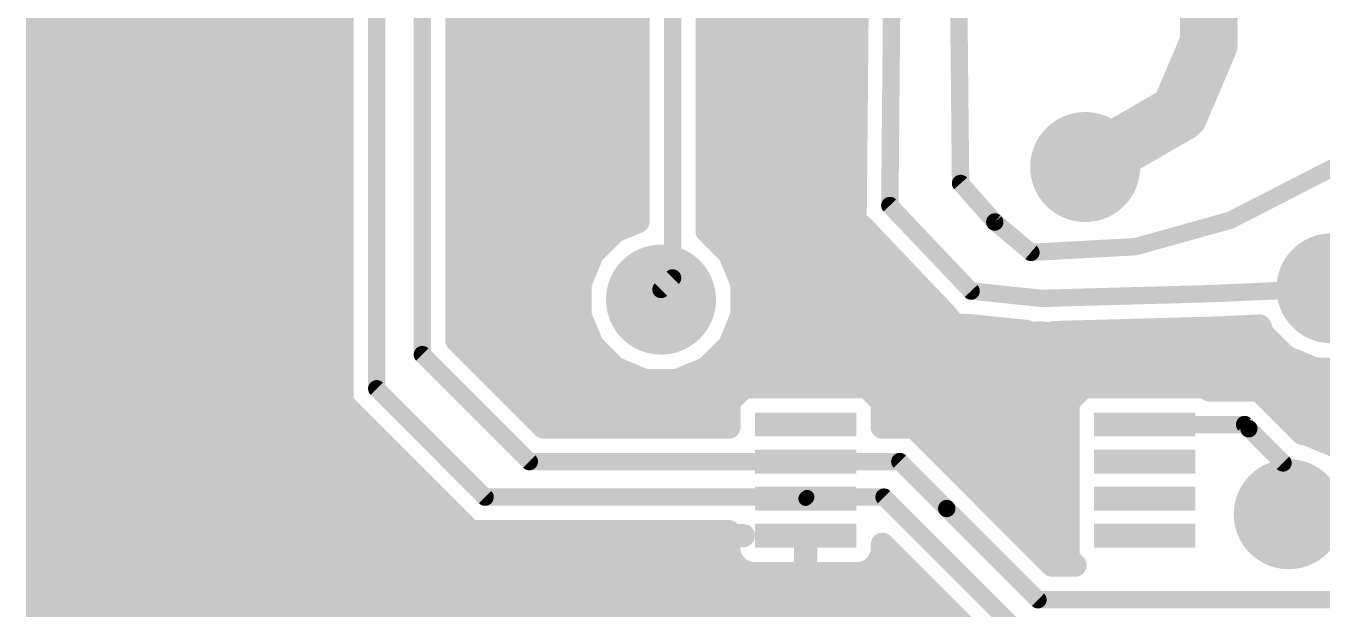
# Model space of a CAD drawing. Extents: x -40.6 to 40.6, y -25.6 to 25.6.
# Drawn here: x -40.56 to -17.82, y -12.46 to -2.24 of the extents above; entities that cross this region are included whole.
import ezdxf

# ---------------------------------------------------------------- set-up
doc = ezdxf.new("R2010")
doc.units = 0
doc.layers.add('16', color=175, linetype='CONTINUOUS')
doc.layers.add('18', color=82, linetype='CONTINUOUS')

# ---------------------------------------------------------------- blocks, each defined once
blk = doc.blocks.new('RECT')
blk.add_solid([(-0.5, -0.5), (0.5, -0.5), (-0.5, 0.5), (0.5, 0.5)])
blk = doc.blocks.new('ROUNDV')
at = {"const_width": 0.5}
blk.add_lwpolyline([(0, -0.25, 1), (0, 0.25, 1), (0, -0.25)], format="xyb", dxfattribs=at)

msp = doc.modelspace()

# ---------------------------------------------------------------- linework, layer by layer
at = {"layer": '16'}
for points, const_width in [([(-40.3519, -23.5458), (-40.3519, 23.6685)], 0.4064), ([(-32.9944, -7.7492), (-32.9944, 9.8508)], 0.4064), ([(-33.6, -8), (-33.6, 9.6)], 0.3048), ([(-25.2984, 5.7658), (-25.3984, -5.3854)], 0.3048), ([(-34.4, -8.6), (-34.4, 5.7)], 0.3048), ([(-35.0056, 4.9496), (-35.0056, -8.8508)], 0.4064), ([(-24.257, 4.8006), (-24.157, -4.9978)], 0.3048), ([(-29.8156, 2.1304), (-29.8156, -5.6672)], 0.4064), ([(-29.21, 1.8796), (-29.21, -6.6548)], 0.3048), ([(-28.6044, -5.8387), (-28.6044, 1.6288)], 0.4064), ([(-19.8024, -0.1032), (-19.8024, -2.5416)], 1.016), ([(-25.9697, -1.5596), (-26.0039, -5.375)], 0.4064), ([(-40.3519, -2.032), (-35.0056, -2.032)], 0.4064), ([(-32.9944, -2.032), (-29.8156, -2.032)], 0.4064), ([(-28.6044, -2.032), (-25.9739, -2.032)], 0.4064), ([(-19.8024, -2.5416), (-20.32, -3.7592)], 1.016), ([(-40.3519, -2.4384), (-35.0056, -2.4384)], 0.4064), ([(-32.9944, -2.4384), (-29.8156, -2.4384)], 0.4064), ([(-28.6044, -2.4384), (-25.9776, -2.4384)], 0.4064), ([(-40.3519, -2.8448), (-35.0056, -2.8448)], 0.4064), ([(-32.9944, -2.8448), (-29.8156, -2.8448)], 0.4064), ([(-28.6044, -2.8448), (-25.9812, -2.8448)], 0.4064), ([(-40.3519, -3.2512), (-35.0056, -3.2512)], 0.4064), ([(-32.9944, -3.2512), (-29.8156, -3.2512)], 0.4064), ([(-28.6044, -3.2512), (-25.9849, -3.2512)], 0.4064), ([(-20.32, -3.7592), (-21.971, -4.7102)], 1.016), ([(-40.3519, -3.6576), (-35.0056, -3.6576)], 0.4064), ([(-32.9944, -3.6576), (-29.8156, -3.6576)], 0.4064), ([(-28.6044, -3.6576), (-25.9885, -3.6576)], 0.4064), ([(-40.3519, -4.064), (-35.0056, -4.064)], 0.4064), ([(-32.9944, -4.064), (-29.8156, -4.064)], 0.4064), ([(-28.6044, -4.064), (-25.9922, -4.064)], 0.4064), ([(-40.3519, -4.4704), (-35.0056, -4.4704)], 0.4064), ([(-32.9944, -4.4704), (-29.8156, -4.4704)], 0.4064), ([(-28.6044, -4.4704), (-25.9958, -4.4704)], 0.4064), ([(-19.4246, -5.6436), (-16.7038, -4.2482)], 0.3048), ([(-40.3519, -4.8768), (-35.0056, -4.8768)], 0.4064), ([(-32.9944, -4.8768), (-29.8156, -4.8768)], 0.4064), ([(-28.6044, -4.8768), (-25.9995, -4.8768)], 0.4064), ([(-24.157, -4.9978), (-23.557, -5.674)], 0.3048), ([(-40.3519, -5.2832), (-35.0056, -5.2832)], 0.4064), ([(-32.9944, -5.2832), (-29.8156, -5.2832)], 0.4064), ([(-28.6044, -5.2832), (-26.0031, -5.2832)], 0.4064), ([(-26.0039, -5.375), (-26.0102, -5.6207)], 0.4064), ([(-26.0102, -5.6207), (-26.0062, -5.625)], 0.4064), ([(-26.0062, -5.625), (-26.0062, -5.6308)], 0.4064), ([(-26.0062, -5.6308), (-25.834, -5.8061)], 0.4064), ([(-25.3984, -5.3854), (-23.973, -6.8854)], 0.3048), ([(-40.3519, -5.6896), (-35.0056, -5.6896)], 0.4064), ([(-32.9944, -5.6896), (-29.8696, -5.6896)], 0.4064), ([(-30.2167, -5.8333), (-30.6157, -6.2323)], 0.4064), ([(-29.8156, -5.6672), (-30.2167, -5.8333)], 0.4064), ([(-28.6044, -5.6896), (-25.9485, -5.6896)], 0.4064), ([(-28.2107, -6.2323), (-28.6044, -5.8387)], 0.4064), ([(-25.834, -5.8061), (-24.4283, -7.2854)], 0.4064), ([(-23.557, -5.674), (-22.9236, -6.2074)], 0.3048), ([(-21.0884, -6.1074), (-19.4246, -5.6436)], 0.3048), ([(-40.3519, -6.096), (-35.0056, -6.096)], 0.4064), ([(-32.9944, -6.096), (-30.4793, -6.096)], 0.4064), ([(-28.3471, -6.096), (-25.5586, -6.096)], 0.4064), ([(-30.6157, -6.2323), (-30.8316, -6.7537)], 0.4064), ([(-27.9948, -6.7537), (-28.2107, -6.2323)], 0.4064), ([(-22.9236, -6.2074), (-21.0884, -6.1074)], 0.3048), ([(-40.3519, -6.5024), (-35.0056, -6.5024)], 0.4064), ([(-32.9944, -6.5024), (-30.7275, -6.5024)], 0.4064), ([(-28.0989, -6.5024), (-25.1724, -6.5024)], 0.4064), ([(-30.8316, -6.7537), (-30.8316, -7.3179)], 0.4064), ([(-29.21, -6.6548), (-29.4132, -6.858)], 0.3048), ([(-27.9948, -7.3179), (-27.9948, -6.7537)], 0.4064), ([(-40.3519, -6.9088), (-35.0056, -6.9088)], 0.4064), ([(-32.9944, -6.9088), (-30.8316, -6.9088)], 0.4064), ([(-29.4132, -6.858), (-29.4132, -7.0358)], 0.3048), ([(-27.9948, -6.9088), (-24.7862, -6.9088)], 0.4064), ([(-23.973, -6.8854), (-22.7348, -7.014)], 0.3048), ([(-22.7348, -7.014), (-19.7724, -6.9314)], 0.3048), ([(-19.7724, -6.9314), (-17.6498, -6.8374)], 0.3048), ([(-40.3519, -7.3152), (-35.0056, -7.3152)], 0.4064), ([(-32.9944, -7.3152), (-30.8316, -7.3152)], 0.4064), ([(-30.8316, -7.3179), (-30.6157, -7.8393)], 0.4064), ([(-28.2107, -7.8393), (-27.9948, -7.3179)], 0.4064), ([(-27.9948, -7.3152), (-24.4041, -7.3152)], 0.4064), ([(-24.4283, -7.2854), (-24.2851, -7.4618)], 0.4064), ([(-24.2851, -7.4618), (-24.258, -7.4647)], 0.4064), ([(-24.258, -7.4647), (-24.2392, -7.4844)], 0.4064), ([(-24.2392, -7.4844), (-24.0121, -7.4902)], 0.4064), ([(-24.0121, -7.4902), (-23.0017, -7.5951)], 0.4064), ([(-23.0017, -7.5951), (-22.9687, -7.6264)], 0.4064), ([(-22.9687, -7.6264), (-22.7578, -7.6205)], 0.4064), ([(-22.7578, -7.6205), (-22.5479, -7.6423)], 0.4064), ([(-22.5479, -7.6423), (-22.5126, -7.6136)], 0.4064), ([(-22.5126, -7.6136), (-20.0005, -7.5436)], 0.4064), ([(-20.0005, -7.5436), (-19.9962, -7.5475)], 0.4064), ([(-19.9962, -7.5475), (-19.7504, -7.5366)], 0.4064), ([(-19.7504, -7.5366), (-19.5048, -7.5298)], 0.4064), ([(-19.5048, -7.5298), (-19.5008, -7.5256)], 0.4064), ([(-19.5008, -7.5256), (-18.9108, -7.4994)], 0.4064), ([(-18.9108, -7.4994), (-18.8523, -7.6409)], 0.4064), ([(-18.8523, -7.6409), (-18.4533, -8.0399)], 0.4064), ([(-40.3519, -7.7216), (-35.0056, -7.7216)], 0.4064), ([(-32.9944, -7.7216), (-30.6644, -7.7216)], 0.4064), ([(-31.4724, -9.2712), (-32.9944, -7.7492)], 0.4064), ([(-30.6157, -7.8393), (-30.2167, -8.2383)], 0.4064), ([(-28.6097, -8.2383), (-28.2107, -7.8393)], 0.4064), ([(-28.162, -7.7216), (-18.7715, -7.7216)], 0.4064), ([(-40.3519, -8.128), (-35.0056, -8.128)], 0.4064), ([(-31.7232, -9.8768), (-33.6, -8)], 0.3048), ([(-32.6155, -8.128), (-30.3269, -8.128)], 0.4064), ([(-28.4995, -8.128), (-18.2405, -8.128)], 0.4064), ([(-18.4533, -8.0399), (-17.9319, -8.2558)], 0.4064), ([(-30.2167, -8.2383), (-29.6953, -8.4542)], 0.4064), ([(-29.1311, -8.4542), (-28.6097, -8.2383)], 0.4064), ([(-17.9319, -8.2558), (-17.3677, -8.2558)], 0.4064), ([(-40.3519, -8.5344), (-35.0056, -8.5344)], 0.4064), ([(-32.2092, -8.5344), (-16.1441, -8.5344)], 0.4064), ([(-29.6953, -8.4542), (-29.1311, -8.4542)], 0.4064), ([(-27.9541, -8.5636), (-28.2196, -8.8291)], 0.4064), ([(-25.7987, -8.5636), (-27.9541, -8.5636)], 0.4064), ([(-25.5332, -8.8291), (-25.7987, -8.5636)], 0.4064), ([(-22.0041, -8.5636), (-22.2696, -8.8291)], 0.4064), ([(-19.8487, -8.5636), (-22.0041, -8.5636)], 0.4064), ([(-19.7911, -8.6212), (-19.8487, -8.5636)], 0.4064), ([(-32.5, -10.5), (-34.4, -8.6)], 0.3048), ([(-28.2196, -8.8291), (-28.2196, -9.2712)], 0.4064), ([(-25.5332, -9.2712), (-25.5332, -8.8291)], 0.4064), ([(-22.2696, -8.8291), (-22.2696, -11.5745)], 0.4064), ([(-18.9224, -8.6212), (-19.7911, -8.6212)], 0.4064), ([(-18.5676, -8.976), (-18.9224, -8.6212)], 0.4064), ([(-40.3519, -8.9408), (-34.9156, -8.9408)], 0.4064), ([(-35.0056, -8.8508), (-34.6508, -9.2056)], 0.4064), ([(-31.8028, -8.9408), (-28.2196, -8.9408)], 0.4064), ([(-25.5332, -8.9408), (-22.2696, -8.9408)], 0.4064), ([(-18.6028, -8.9408), (-16.7269, -8.9408)], 0.4064), ([(-18.4944, -9.0492), (-18.5676, -8.976)], 0.4064), ([(-18.162, -9.3816), (-18.4944, -9.0492)], 0.4064), ([(-34.6508, -9.2056), (-32.7508, -11.1056)], 0.4064), ([(-28.2196, -9.2712), (-31.4724, -9.2712)], 0.4064), ([(-24.9724, -9.2712), (-25.5332, -9.2712)], 0.4064), ([(-23.7944, -10.4492), (-24.9724, -9.2712)], 0.4064), ([(-19.1732, -9.2268), (-20.9264, -9.2268)], 0.3048), ([(-19.1, -9.3), (-19.1732, -9.2268)], 0.3048), ([(-40.3519, -9.3472), (-34.5092, -9.3472)], 0.4064), ([(-24.8964, -9.3472), (-22.2696, -9.3472)], 0.4064), ([(-18.5, -9.9), (-19.1, -9.3)], 0.3048), ([(-18.1964, -9.3472), (-16.964, -9.3472)], 0.4064), ([(-18.1179, -9.3816), (-18.162, -9.3816)], 0.4064), ([(-17.5965, -9.5975), (-18.1179, -9.3816)], 0.4064), ([(-40.3519, -9.7536), (-34.1028, -9.7536)], 0.4064), ([(-24.49, -9.7536), (-22.2696, -9.7536)], 0.4064), ([(-26.8764, -9.8768), (-31.7232, -9.8768)], 0.3048), ([(-26.8764, -9.8768), (-25.2232, -9.8768)], 0.3048), ([(-25.2232, -9.8768), (-24.4, -10.7)], 0.3048), ([(-18.4, -10.8), (-18.5, -9.9)], 0.3048), ([(-40.3519, -10.16), (-33.6964, -10.16)], 0.4064), ([(-24.0836, -10.16), (-22.2696, -10.16)], 0.4064), ([(-40.3519, -10.5664), (-33.29, -10.5664)], 0.4064), ([(-25.5, -10.5), (-32.5, -10.5)], 0.3048), ([(-26.8496, -10.5), (-26.8764, -10.5268)], 0.254), ([(-25.5, -10.5), (-26.8496, -10.5)], 0.3048), ([(-23.1, -12.9), (-25.5, -10.5)], 0.3048), ([(-22.5492, -11.6944), (-23.7944, -10.4492)], 0.4064), ([(-23.6772, -10.5664), (-22.2696, -10.5664)], 0.4064), ([(-22.8, -12.3), (-24.4, -10.7)], 0.3048), ([(-40.3519, -10.9728), (-32.8836, -10.9728)], 0.4064), ([(-32.7508, -11.1056), (-28.2236, -11.1056)], 0.4064), ([(-28.2236, -11.1056), (-28.2236, -11.1768)], 0.4064), ([(-23.2707, -10.9728), (-22.2696, -10.9728)], 0.4064), ([(-28.2236, -11.1768), (-27.9673, -11.1768)], 0.4064), ([(-27.9673, -11.1768), (-28.2236, -11.1768)], 0.4064), ([(-28.2236, -11.1768), (-28.2236, -11.447)], 0.4064), ([(-27.9673, -11.1768), (-27.9673, -11.1768)], 0.4064), ([(-26.8764, -11.844), (-26.8764, -11.19)], 0.4064), ([(-26.8764, -11.19), (-26.8764, -11.19)], 0.4064), ([(-26.8764, -11.19), (-26.8764, -11.844)], 0.4064), ([(-25.5292, -11.447), (-25.5292, -11.3272)], 0.4064), ([(-25.5292, -11.3272), (-23.8064, -13.05)], 0.4064), ([(-40.3519, -11.3792), (-28.2236, -11.3792)], 0.4064), ([(-28.2236, -11.447), (-28.1924, -11.5633)], 0.4064), ([(-28.1924, -11.5633), (-28.1323, -11.6675)], 0.4064), ([(-26.8764, -11.3792), (-26.8764, -11.3792)], 0.4064), ([(-25.6205, -11.6675), (-25.5604, -11.5633)], 0.4064), ([(-25.5604, -11.5633), (-25.5292, -11.447)], 0.4064), ([(-25.5292, -11.3792), (-25.4772, -11.3792)], 0.4064), ([(-22.8644, -11.3792), (-22.2696, -11.3792)], 0.4064), ([(-40.3519, -11.7856), (-27.9901, -11.7856)], 0.4064), ([(-28.1323, -11.6675), (-28.0471, -11.7527)], 0.4064), ([(-28.0471, -11.7527), (-27.9429, -11.8128)], 0.4064), ([(-26.8764, -11.7856), (-26.8764, -11.7856)], 0.4064), ([(-25.8099, -11.8128), (-25.7057, -11.7527)], 0.4064), ([(-25.7627, -11.7856), (-25.0708, -11.7856)], 0.4064), ([(-25.7057, -11.7527), (-25.6205, -11.6675)], 0.4064), ([(-22.1497, -11.6944), (-22.5492, -11.6944)], 0.4064), ([(-22.2696, -11.5745), (-22.1497, -11.6944)], 0.4064), ([(-27.9429, -11.8128), (-27.8266, -11.844)], 0.4064), ([(-27.8266, -11.844), (-26.8764, -11.844)], 0.4064), ([(-26.8764, -11.844), (-25.9262, -11.844)], 0.4064), ([(-25.9262, -11.844), (-25.8099, -11.8128)], 0.4064), ([(-40.3519, -12.192), (-24.6644, -12.192)], 0.4064), ([(-21.0468, -12.3), (-22.8, -12.3)], 0.3048), ([(-17.3, -12.3), (-21.0468, -12.3)], 0.3048), ([(-40.3519, -12.5984), (-24.258, -12.5984)], 0.4064)]:
    msp.add_lwpolyline(points, dxfattribs=dict(at, const_width=const_width))
for points, const_width in [([(-40.3519, -1.9304, 1), (-40.3519, -2.1336)], 0.2032), ([(-35.0056, -2.1336, 1), (-35.0056, -1.9304)], 0.2032), ([(-32.9944, -1.9304, 1), (-32.9944, -2.1336)], 0.2032), ([(-29.8156, -2.1336, 1), (-29.8156, -1.9304)], 0.2032), ([(-28.6044, -1.9304, 1), (-28.6044, -2.1336)], 0.2032), ([(-25.9739, -2.1336, 1), (-25.9739, -1.9304)], 0.2032), ([(-19.5686, -2.641, 1), (-20.0362, -2.4422)], 0.508), ([(-40.3519, -2.3368, 1), (-40.3519, -2.54)], 0.2032), ([(-35.0056, -2.54, 1), (-35.0056, -2.3368)], 0.2032), ([(-32.9944, -2.3368, 1), (-32.9944, -2.54)], 0.2032), ([(-29.8156, -2.54, 1), (-29.8156, -2.3368)], 0.2032), ([(-28.6044, -2.3368, 1), (-28.6044, -2.54)], 0.2032), ([(-25.9776, -2.54, 1), (-25.9776, -2.3368)], 0.2032), ([(-20.0564, -2.5416, 1), (-19.5484, -2.5416)], 0.508), ([(-40.3519, -2.7432, 1), (-40.3519, -2.9464)], 0.2032), ([(-35.0056, -2.9464, 1), (-35.0056, -2.7432)], 0.2032), ([(-32.9944, -2.7432, 1), (-32.9944, -2.9464)], 0.2032), ([(-29.8156, -2.9464, 1), (-29.8156, -2.7432)], 0.2032), ([(-28.6044, -2.7432, 1), (-28.6044, -2.9464)], 0.2032), ([(-25.9812, -2.9464, 1), (-25.9812, -2.7432)], 0.2032), ([(-40.3519, -3.1496, 1), (-40.3519, -3.3528)], 0.2032), ([(-35.0056, -3.3528, 1), (-35.0056, -3.1496)], 0.2032), ([(-32.9944, -3.1496, 1), (-32.9944, -3.3528)], 0.2032), ([(-29.8156, -3.3528, 1), (-29.8156, -3.1496)], 0.2032), ([(-28.6044, -3.1496, 1), (-28.6044, -3.3528)], 0.2032), ([(-25.9849, -3.3528, 1), (-25.9849, -3.1496)], 0.2032), ([(-20.5538, -3.6598, 1), (-20.0862, -3.8586)], 0.508), ([(-20.1932, -3.9793, 1), (-20.4468, -3.5391)], 0.508), ([(-40.3519, -3.556, 1), (-40.3519, -3.7592)], 0.2032), ([(-35.0056, -3.7592, 1), (-35.0056, -3.556)], 0.2032), ([(-32.9944, -3.556, 1), (-32.9944, -3.7592)], 0.2032), ([(-29.8156, -3.7592, 1), (-29.8156, -3.556)], 0.2032), ([(-28.6044, -3.556, 1), (-28.6044, -3.7592)], 0.2032), ([(-25.9885, -3.7592, 1), (-25.9885, -3.556)], 0.2032), ([(-40.3519, -3.9624, 1), (-40.3519, -4.1656)], 0.2032), ([(-35.0056, -4.1656, 1), (-35.0056, -3.9624)], 0.2032), ([(-32.9944, -3.9624, 1), (-32.9944, -4.1656)], 0.2032), ([(-29.8156, -4.1656, 1), (-29.8156, -3.9624)], 0.2032), ([(-28.6044, -3.9624, 1), (-28.6044, -4.1656)], 0.2032), ([(-25.9922, -4.1656, 1), (-25.9922, -3.9624)], 0.2032), ([(-40.3519, -4.3688, 1), (-40.3519, -4.572)], 0.2032), ([(-35.0056, -4.572, 1), (-35.0056, -4.3688)], 0.2032), ([(-32.9944, -4.3688, 1), (-32.9944, -4.572)], 0.2032), ([(-29.8156, -4.572, 1), (-29.8156, -4.3688)], 0.2032), ([(-28.6044, -4.3688, 1), (-28.6044, -4.572)], 0.2032), ([(-25.9958, -4.572, 1), (-25.9958, -4.3688)], 0.2032), ([(-22.0978, -4.4901, 1), (-21.8442, -4.9303)], 0.508), ([(-40.3519, -4.7752, 1), (-40.3519, -4.9784)], 0.2032), ([(-35.0056, -4.9784, 1), (-35.0056, -4.7752)], 0.2032), ([(-32.9944, -4.7752, 1), (-32.9944, -4.9784)], 0.2032), ([(-29.8156, -4.9784, 1), (-29.8156, -4.7752)], 0.2032), ([(-28.6044, -4.7752, 1), (-28.6044, -4.9784)], 0.2032), ([(-25.9995, -4.9784, 1), (-25.9995, -4.7752)], 0.2032), ([(-24.1, -4.9472, 1), (-24.214, -5.0484)], 0.1524), ([(-24.2332, -4.9986, 1), (-24.0808, -4.997)], 0.1524), ([(-40.3519, -5.1816, 1), (-40.3519, -5.3848)], 0.2032), ([(-35.0056, -5.3848, 1), (-35.0056, -5.1816)], 0.2032), ([(-32.9944, -5.1816, 1), (-32.9944, -5.3848)], 0.2032), ([(-29.8156, -5.3848, 1), (-29.8156, -5.1816)], 0.2032), ([(-28.6044, -5.1816, 1), (-28.6044, -5.3848)], 0.2032), ([(-25.9024, -5.3776, 1), (-26.1055, -5.3724)], 0.2032), ([(-26.0031, -5.3848, 1), (-26.0031, -5.1816)], 0.2032), ([(-25.9366, -5.5507, 1), (-26.0838, -5.6907)], 0.2032), ([(-25.9046, -5.6259, 1), (-26.1078, -5.624)], 0.2032), ([(-25.9337, -5.5596, 1), (-26.0787, -5.702)], 0.2032), ([(-26.1055, -5.3741, 1), (-25.9023, -5.3759)], 0.2032), ([(-26.0798, -5.695, 1), (-25.9325, -5.555)], 0.2032), ([(-25.3432, -5.3329, 1), (-25.4536, -5.4379)], 0.1524), ([(-25.4746, -5.3847, 1), (-25.3222, -5.3861)], 0.1524), ([(-40.3519, -5.588, 1), (-40.3519, -5.7912)], 0.2032), ([(-35.0056, -5.7912, 1), (-35.0056, -5.588)], 0.2032), ([(-32.9944, -5.588, 1), (-32.9944, -5.7912)], 0.2032), ([(-30.2555, -5.7395, 1), (-30.1778, -5.9272)], 0.2032), ([(-30.1448, -5.9052, 1), (-30.2885, -5.7615)], 0.2032), ([(-29.9172, -5.6672, 1), (-29.714, -5.6672)], 0.2032), ([(-29.8696, -5.7912, 1), (-29.8696, -5.588)], 0.2032), ([(-29.7767, -5.7611, 1), (-29.8545, -5.5733)], 0.2032), ([(-28.6044, -5.588, 1), (-28.6044, -5.7912)], 0.2032), ([(-28.5326, -5.7668, 1), (-28.6762, -5.9105)], 0.2032), ([(-26.1118, -5.6181, 1), (-25.9086, -5.6233)], 0.2032), ([(-26.1078, -5.6299, 1), (-25.9046, -5.6317)], 0.2032), ([(-25.9485, -5.7912, 1), (-25.9485, -5.588)], 0.2032), ([(-25.7603, -5.7362, 1), (-25.9076, -5.8761)], 0.2032), ([(-25.9065, -5.8773, 1), (-25.7615, -5.735)], 0.2032), ([(-23.5079, -5.6157, 1), (-23.6061, -5.7323)], 0.1524), ([(-23.614, -5.7246, 1), (-23.5, -5.6234)], 0.1524), ([(-19.4594, -5.5758, 1), (-19.3898, -5.7114)], 0.1524), ([(-19.4041, -5.717, 1), (-19.4451, -5.5702)], 0.1524), ([(-40.3519, -5.9944, 1), (-40.3519, -6.1976)], 0.2032), ([(-35.0056, -6.1976, 1), (-35.0056, -5.9944)], 0.2032), ([(-32.9944, -5.9944, 1), (-32.9944, -6.1976)], 0.2032), ([(-30.4793, -6.1976, 1), (-30.4793, -5.9944)], 0.2032), ([(-28.706, -5.8387, 1), (-28.5028, -5.8387)], 0.2032), ([(-28.3471, -5.9944, 1), (-28.3471, -6.1976)], 0.2032), ([(-25.5586, -6.1976, 1), (-25.5586, -5.9944)], 0.2032), ([(-30.6875, -6.1605, 1), (-30.5438, -6.3042)], 0.2032), ([(-30.5218, -6.2712, 1), (-30.7095, -6.1935)], 0.2032), ([(-28.1169, -6.1935, 1), (-28.3046, -6.2712)], 0.2032), ([(-28.2826, -6.3042, 1), (-28.1389, -6.1605)], 0.2032), ([(-22.9277, -6.1313, 1), (-22.9195, -6.2835)], 0.1524), ([(-22.9727, -6.2657, 1), (-22.8745, -6.1491)], 0.1524), ([(-21.1089, -6.034, 1), (-21.0679, -6.1808)], 0.1524), ([(-21.0843, -6.1835, 1), (-21.0925, -6.0313)], 0.1524), ([(-40.3519, -6.4008, 1), (-40.3519, -6.604)], 0.2032), ([(-35.0056, -6.604, 1), (-35.0056, -6.4008)], 0.2032), ([(-32.9944, -6.4008, 1), (-32.9944, -6.604)], 0.2032), ([(-30.7275, -6.604, 1), (-30.7275, -6.4008)], 0.2032), ([(-28.0989, -6.4008, 1), (-28.0989, -6.604)], 0.2032), ([(-25.1724, -6.604, 1), (-25.1724, -6.4008)], 0.2032), ([(-30.73, -6.7537, 1), (-30.9332, -6.7537)], 0.2032), ([(-29.2862, -6.6548, 1), (-29.1338, -6.6548)], 0.1524), ([(-29.1561, -6.7087, 1), (-29.2639, -6.6009)], 0.1524), ([(-27.8932, -6.7537, 1), (-28.0964, -6.7537)], 0.2032), ([(-40.3519, -6.8072, 1), (-40.3519, -7.0104)], 0.2032), ([(-35.0056, -7.0104, 1), (-35.0056, -6.8072)], 0.2032), ([(-32.9944, -6.8072, 1), (-32.9944, -7.0104)], 0.2032), ([(-30.9255, -6.7148, 1), (-30.7377, -6.7925)], 0.2032), ([(-30.8316, -7.0104, 1), (-30.8316, -6.8072)], 0.2032), ([(-29.337, -6.858, 1), (-29.4894, -6.858)], 0.1524), ([(-29.4671, -6.8041, 1), (-29.3593, -6.9119)], 0.1524), ([(-27.9948, -6.8072, 1), (-27.9948, -7.0104)], 0.2032), ([(-28.0887, -6.7925, 1), (-27.9009, -6.7148)], 0.2032), ([(-24.7862, -7.0104, 1), (-24.7862, -6.8072)], 0.2032), ([(-23.9651, -6.8096, 1), (-23.9809, -6.9612)], 0.1524), ([(-24.0282, -6.9379, 1), (-23.9178, -6.8329)], 0.1524), ([(-19.7758, -6.8553, 1), (-19.769, -7.0075)], 0.1524), ([(-19.7703, -7.0076, 1), (-19.7745, -6.8552)], 0.1524), ([(-29.4894, -7.0358, 1), (-29.337, -7.0358)], 0.1524), ([(-22.7369, -6.9378, 1), (-22.7327, -7.0902)], 0.1524), ([(-22.7427, -7.0898, 1), (-22.7269, -6.9382)], 0.1524), ([(-40.3519, -7.2136, 1), (-40.3519, -7.4168)], 0.2032), ([(-35.0056, -7.4168, 1), (-35.0056, -7.2136)], 0.2032), ([(-32.9944, -7.2136, 1), (-32.9944, -7.4168)], 0.2032), ([(-30.7377, -7.2791, 1), (-30.9255, -7.3568)], 0.2032), ([(-30.9332, -7.3179, 1), (-30.73, -7.3179)], 0.2032), ([(-30.8316, -7.4168, 1), (-30.8316, -7.2136)], 0.2032), ([(-27.9948, -7.2136, 1), (-27.9948, -7.4168)], 0.2032), ([(-28.0964, -7.3179, 1), (-27.8932, -7.3179)], 0.2032), ([(-27.9009, -7.3568, 1), (-28.0887, -7.2791)], 0.2032), ([(-24.3494, -7.2214, 1), (-24.5072, -7.3495)], 0.2032), ([(-24.5019, -7.3554, 1), (-24.3546, -7.2154)], 0.2032), ([(-24.4041, -7.4168, 1), (-24.4041, -7.2136)], 0.2032), ([(-24.2746, -7.3608, 1), (-24.2956, -7.5629)], 0.2032), ([(-24.1843, -7.3947, 1), (-24.3316, -7.5346)], 0.2032), ([(-24.2685, -7.5657, 1), (-24.2475, -7.3636)], 0.2032), ([(-24.3639, -7.5259, 1), (-24.2062, -7.3978)], 0.2032), ([(-24.2366, -7.3828, 1), (-24.2418, -7.586)], 0.2032), ([(-24.3129, -7.5544, 1), (-24.1655, -7.4144)], 0.2032), ([(-24.0016, -7.3891, 1), (-24.0226, -7.5913)], 0.2032), ([(-24.0147, -7.5918, 1), (-24.0095, -7.3886)], 0.2032), ([(-22.9319, -7.5213, 1), (-23.0715, -7.669)], 0.2032), ([(-22.9715, -7.5248, 1), (-22.9658, -7.7279)], 0.2032), ([(-23.0385, -7.7002, 1), (-22.8989, -7.5525)], 0.2032), ([(-23.0122, -7.6962, 1), (-22.9912, -7.4941)], 0.2032), ([(-22.7473, -7.5194, 1), (-22.7682, -7.7215)], 0.2032), ([(-22.7549, -7.722, 1), (-22.7606, -7.5189)], 0.2032), ([(-22.6119, -7.5634, 1), (-22.4838, -7.7211)], 0.2032), ([(-22.5154, -7.5121, 1), (-22.5097, -7.7152)], 0.2032), ([(-22.4485, -7.6925, 1), (-22.5766, -7.5348)], 0.2032), ([(-22.5583, -7.7433, 1), (-22.5374, -7.5412)], 0.2032), ([(-19.9319, -7.4686, 1), (-20.0691, -7.6185)], 0.2032), ([(-20.0007, -7.446, 1), (-19.9917, -7.649)], 0.2032), ([(-20.0648, -7.6225, 1), (-19.9276, -7.4726)], 0.2032), ([(-19.9977, -7.6452, 1), (-20.0033, -7.442)], 0.2032), ([(-19.7532, -7.4351, 1), (-19.7476, -7.6382)], 0.2032), ([(-19.7459, -7.6381, 1), (-19.7549, -7.4351)], 0.2032), ([(-19.5786, -7.46, 1), (-19.4309, -7.5996)], 0.2032), ([(-19.5053, -7.4241, 1), (-19.4963, -7.6271)], 0.2032), ([(-19.427, -7.5953, 1), (-19.5746, -7.4558)], 0.2032), ([(-19.5019, -7.6313, 1), (-19.5076, -7.4282)], 0.2032), ([(-18.817, -7.4606, 1), (-19.0047, -7.5383)], 0.2032), ([(-18.7804, -7.569, 1), (-18.9241, -7.7127)], 0.2032), ([(-18.9461, -7.6797, 1), (-18.7584, -7.602)], 0.2032), ([(-18.9063, -7.6009, 1), (-18.9153, -7.3979)], 0.2032), ([(-40.3519, -7.62, 1), (-40.3519, -7.8232)], 0.2032), ([(-35.0056, -7.8232, 1), (-35.0056, -7.62)], 0.2032), ([(-32.9944, -7.62, 1), (-32.9944, -7.8232)], 0.2032), ([(-32.9226, -7.6773, 1), (-33.0662, -7.821)], 0.2032), ([(-33.096, -7.7492, 1), (-32.8928, -7.7492)], 0.2032), ([(-30.5438, -7.7674, 1), (-30.6875, -7.9111)], 0.2032), ([(-30.7095, -7.8781, 1), (-30.5218, -7.8004)], 0.2032), ([(-30.6644, -7.8232, 1), (-30.6644, -7.62)], 0.2032), ([(-28.3046, -7.8004, 1), (-28.1169, -7.8781)], 0.2032), ([(-28.1389, -7.9111, 1), (-28.2826, -7.7674)], 0.2032), ([(-28.162, -7.62, 1), (-28.162, -7.8232)], 0.2032), ([(-18.7715, -7.8232, 1), (-18.7715, -7.62)], 0.2032), ([(-40.3519, -8.0264, 1), (-40.3519, -8.2296)], 0.2032), ([(-35.0056, -8.2296, 1), (-35.0056, -8.0264)], 0.2032), ([(-33.5461, -7.9461, 1), (-33.6539, -8.0539)], 0.1524), ([(-33.6762, -8, 1), (-33.5238, -8)], 0.1524), ([(-32.6155, -8.0264, 1), (-32.6155, -8.2296)], 0.2032), ([(-30.3269, -8.2296, 1), (-30.3269, -8.0264)], 0.2032), ([(-28.4995, -8.0264, 1), (-28.4995, -8.2296)], 0.2032), ([(-18.4144, -7.946, 1), (-18.4921, -8.1337)], 0.2032), ([(-18.5251, -8.1117, 1), (-18.3814, -7.968)], 0.2032), ([(-18.2405, -8.2296, 1), (-18.2405, -8.0264)], 0.2032), ([(-30.1778, -8.1444, 1), (-30.2555, -8.3321)], 0.2032), ([(-30.2885, -8.3101, 1), (-30.1448, -8.1664)], 0.2032), ([(-28.6816, -8.1664, 1), (-28.5379, -8.3101)], 0.2032), ([(-28.5709, -8.3321, 1), (-28.6486, -8.1444)], 0.2032), ([(-17.9319, -8.1542, 1), (-17.9319, -8.3574)], 0.2032), ([(-17.9708, -8.3497, 1), (-17.8931, -8.1619)], 0.2032), ([(-40.3519, -8.4328, 1), (-40.3519, -8.636)], 0.2032), ([(-35.0056, -8.636, 1), (-35.0056, -8.4328)], 0.2032), ([(-32.2092, -8.4328, 1), (-32.2092, -8.636)], 0.2032), ([(-29.6953, -8.3526, 1), (-29.6953, -8.5558)], 0.2032), ([(-29.7342, -8.5481, 1), (-29.6565, -8.3603)], 0.2032), ([(-29.1699, -8.3603, 1), (-29.0922, -8.5481)], 0.2032), ([(-29.1311, -8.5558, 1), (-29.1311, -8.3526)], 0.2032), ([(-27.9541, -8.462, 1), (-27.9541, -8.6652)], 0.2032), ([(-27.8823, -8.6354, 1), (-28.026, -8.4918)], 0.2032), ([(-25.7268, -8.4918, 1), (-25.8705, -8.6354)], 0.2032), ([(-25.7987, -8.6652, 1), (-25.7987, -8.462)], 0.2032), ([(-22.0041, -8.462, 1), (-22.0041, -8.6652)], 0.2032), ([(-21.9323, -8.6354, 1), (-22.076, -8.4918)], 0.2032), ([(-19.7768, -8.4918, 1), (-19.9205, -8.6354)], 0.2032), ([(-19.8487, -8.6652, 1), (-19.8487, -8.462)], 0.2032), ([(-34.3461, -8.5461, 1), (-34.4539, -8.6539)], 0.1524), ([(-34.4762, -8.6, 1), (-34.3238, -8.6)], 0.1524), ([(-28.118, -8.8291, 1), (-28.3212, -8.8291)], 0.2032), ([(-25.4316, -8.8291, 1), (-25.6348, -8.8291)], 0.2032), ([(-22.168, -8.8291, 1), (-22.3712, -8.8291)], 0.2032), ([(-19.7911, -8.5196, 1), (-19.7911, -8.7228)], 0.2032), ([(-19.8629, -8.693, 1), (-19.7192, -8.5494)], 0.2032), ([(-18.8505, -8.5494, 1), (-18.9942, -8.693)], 0.2032), ([(-18.9224, -8.7228, 1), (-18.9224, -8.5196)], 0.2032), ([(-40.3519, -8.8392, 1), (-40.3519, -9.0424)], 0.2032), ([(-34.9338, -8.779, 1), (-35.0774, -8.9227)], 0.2032), ([(-35.1072, -8.8508, 1), (-34.904, -8.8508)], 0.2032), ([(-34.9156, -9.0424, 1), (-34.9156, -8.8392)], 0.2032), ([(-31.8028, -8.8392, 1), (-31.8028, -9.0424)], 0.2032), ([(-28.2914, -8.7572, 1), (-28.1478, -8.9009)], 0.2032), ([(-28.2196, -9.0424, 1), (-28.2196, -8.8392)], 0.2032), ([(-25.5332, -8.8392, 1), (-25.5332, -9.0424)], 0.2032), ([(-25.605, -8.9009, 1), (-25.4614, -8.7572)], 0.2032), ([(-22.3414, -8.7572, 1), (-22.1978, -8.9009)], 0.2032), ([(-22.2696, -9.0424, 1), (-22.2696, -8.8392)], 0.2032), ([(-18.6028, -8.8392, 1), (-18.6028, -9.0424)], 0.2032), ([(-18.4958, -8.9041, 1), (-18.6394, -9.0478)], 0.2032), ([(-18.6394, -9.0478, 1), (-18.4958, -8.9041)], 0.2032), ([(-18.4226, -8.9773, 1), (-18.5662, -9.121)], 0.2032), ([(-34.579, -9.1338, 1), (-34.7227, -9.2774)], 0.2032), ([(-34.7227, -9.2774, 1), (-34.579, -9.1338)], 0.2032), ([(-31.4724, -9.1696, 1), (-31.4724, -9.3728)], 0.2032), ([(-28.2196, -9.3728, 1), (-28.2196, -9.1696)], 0.2032), ([(-25.5332, -9.1696, 1), (-25.5332, -9.3728)], 0.2032), ([(-24.9005, -9.1994, 1), (-25.0442, -9.343)], 0.2032), ([(-24.9724, -9.3728, 1), (-24.9724, -9.1696)], 0.2032), ([(-20.9264, -9.1506, 1), (-20.9264, -9.303)], 0.1524), ([(-19.1193, -9.1729, 1), (-19.2271, -9.2807)], 0.1524), ([(-19.1732, -9.303, 1), (-19.1732, -9.1506)], 0.1524), ([(-18.5662, -9.121, 1), (-18.4226, -8.9773)], 0.2032), ([(-40.3519, -9.2456, 1), (-40.3519, -9.4488)], 0.2032), ([(-34.5092, -9.4488, 1), (-34.5092, -9.2456)], 0.2032), ([(-31.5442, -9.343, 1), (-31.4005, -9.1994)], 0.2032), ([(-28.3212, -9.2712, 1), (-28.118, -9.2712)], 0.2032), ([(-25.6348, -9.2712, 1), (-25.4316, -9.2712)], 0.2032), ([(-24.8964, -9.2456, 1), (-24.8964, -9.4488)], 0.2032), ([(-22.2696, -9.4488, 1), (-22.2696, -9.2456)], 0.2032), ([(-19.0461, -9.2461, 1), (-19.1539, -9.3539)], 0.1524), ([(-19.1539, -9.3539, 1), (-19.0461, -9.2461)], 0.1524), ([(-18.1964, -9.2456, 1), (-18.1964, -9.4488)], 0.2032), ([(-18.162, -9.28, 1), (-18.162, -9.4832)], 0.2032), ([(-18.2338, -9.4534, 1), (-18.0901, -9.3098)], 0.2032), ([(-18.079, -9.2877, 1), (-18.1567, -9.4755)], 0.2032), ([(-18.1179, -9.4832, 1), (-18.1179, -9.28)], 0.2032), ([(-40.3519, -9.652, 1), (-40.3519, -9.8552)], 0.2032), ([(-34.1028, -9.8552, 1), (-34.1028, -9.652)], 0.2032), ([(-24.49, -9.652, 1), (-24.49, -9.8552)], 0.2032), ([(-22.2696, -9.8552, 1), (-22.2696, -9.652)], 0.2032), ([(-31.7232, -9.8006, 1), (-31.7232, -9.953)], 0.1524), ([(-31.7771, -9.9307, 1), (-31.6693, -9.8229)], 0.1524), ([(-26.8764, -9.8006, 1), (-26.8764, -9.953)], 0.1524), ([(-26.8764, -9.953, 1), (-26.8764, -9.8006)], 0.1524), ([(-25.1693, -9.8229, 1), (-25.2771, -9.9307)], 0.1524), ([(-25.2232, -9.953, 1), (-25.2232, -9.8006)], 0.1524), ([(-18.4243, -9.8916, 1), (-18.5757, -9.9084)], 0.1524), ([(-18.5539, -9.9539, 1), (-18.4461, -9.8461)], 0.1524), ([(-40.3519, -10.0584, 1), (-40.3519, -10.2616)], 0.2032), ([(-33.6964, -10.2616, 1), (-33.6964, -10.0584)], 0.2032), ([(-24.0836, -10.0584, 1), (-24.0836, -10.2616)], 0.2032), ([(-22.2696, -10.2616, 1), (-22.2696, -10.0584)], 0.2032), ([(-40.3519, -10.4648, 1), (-40.3519, -10.668)], 0.2032), ([(-33.29, -10.668, 1), (-33.29, -10.4648)], 0.2032), ([(-32.5, -10.4238, 1), (-32.5, -10.5762)], 0.1524), ([(-32.5539, -10.5539, 1), (-32.4461, -10.4461)], 0.1524), ([(-26.9213, -10.4819, 1), (-26.8315, -10.5717)], 0.127), ([(-26.8496, -10.4238, 1), (-26.8496, -10.5762)], 0.1524), ([(-26.8047, -10.5449, 1), (-26.8945, -10.4551)], 0.127), ([(-25.4461, -10.4461, 1), (-25.5539, -10.5539)], 0.1524), ([(-25.5, -10.5762, 1), (-25.5, -10.4238)], 0.1524), ([(-25.5, -10.5762, 1), (-25.5, -10.4238)], 0.1524), ([(-23.7226, -10.3773, 1), (-23.8662, -10.521)], 0.2032), ([(-23.8662, -10.521, 1), (-23.7226, -10.3773)], 0.2032), ([(-23.6772, -10.4648, 1), (-23.6772, -10.668)], 0.2032), ([(-22.2696, -10.668, 1), (-22.2696, -10.4648)], 0.2032), ([(-24.3461, -10.6461, 1), (-24.4539, -10.7539)], 0.1524), ([(-24.4539, -10.7539, 1), (-24.3461, -10.6461)], 0.1524), ([(-40.3519, -10.8712, 1), (-40.3519, -11.0744)], 0.2032), ([(-32.8836, -11.0744, 1), (-32.8836, -10.8712)], 0.2032), ([(-32.7508, -11.004, 1), (-32.7508, -11.2072)], 0.2032), ([(-28.122, -11.1056, 1), (-28.3252, -11.1056)], 0.2032), ([(-28.2236, -11.2072, 1), (-28.2236, -11.004)], 0.2032), ([(-23.2707, -10.8712, 1), (-23.2707, -11.0744)], 0.2032), ([(-22.2696, -11.0744, 1), (-22.2696, -10.8712)], 0.2032), ([(-18.4757, -10.8084, 1), (-18.3243, -10.7916)], 0.1524), ([(-32.8227, -11.1774, 1), (-32.679, -11.0338)], 0.2032), ([(-28.2236, -11.0752, 1), (-28.2236, -11.2784)], 0.2032), ([(-28.2236, -11.0752, 1), (-28.2236, -11.2784)], 0.2032), ([(-28.122, -11.1768, 1), (-28.3252, -11.1768)], 0.2032), ([(-28.3252, -11.1768, 1), (-28.122, -11.1768)], 0.2032), ([(-27.899, -11.1016, 1), (-28.0357, -11.252)], 0.2032), ([(-28.0356, -11.252, 1), (-27.899, -11.1016)], 0.2032), ([(-27.9673, -11.2784, 1), (-27.9673, -11.0752)], 0.2032), ([(-27.9673, -11.2784, 1), (-27.9673, -11.0752)], 0.2032), ([(-26.7748, -11.19, 1), (-26.978, -11.19)], 0.2032), ([(-26.8764, -11.0884, 1), (-26.8764, -11.2916)], 0.2032), ([(-26.7748, -11.19, 1), (-26.978, -11.19)], 0.2032), ([(-26.8764, -11.2916, 1), (-26.8764, -11.0884)], 0.2032), ([(-25.4276, -11.3272, 1), (-25.6308, -11.3272)], 0.2032), ([(-25.4574, -11.2554, 1), (-25.601, -11.3991)], 0.2032), ([(-40.3519, -11.2776, 1), (-40.3519, -11.4808)], 0.2032), ([(-28.1255, -11.4207, 1), (-28.3217, -11.4733)], 0.2032), ([(-28.3252, -11.447, 1), (-28.122, -11.447)], 0.2032), ([(-28.1045, -11.5125, 1), (-28.2804, -11.6141)], 0.2032), ([(-28.2236, -11.4808, 1), (-28.2236, -11.2776)], 0.2032), ([(-26.8764, -11.2776, 1), (-26.8764, -11.4808)], 0.2032), ([(-26.8764, -11.4808, 1), (-26.8764, -11.2776)], 0.2032), ([(-25.4724, -11.6141, 1), (-25.6483, -11.5125)], 0.2032), ([(-25.5292, -11.2776, 1), (-25.5292, -11.4808)], 0.2032), ([(-25.6308, -11.447, 1), (-25.4276, -11.447)], 0.2032), ([(-25.4311, -11.4733, 1), (-25.6273, -11.4207)], 0.2032), ([(-25.4772, -11.4808, 1), (-25.4772, -11.2776)], 0.2032), ([(-22.8644, -11.2776, 1), (-22.8644, -11.4808)], 0.2032), ([(-22.2696, -11.4808, 1), (-22.2696, -11.2776)], 0.2032), ([(-40.3519, -11.684, 1), (-40.3519, -11.8872)], 0.2032), ([(-28.2906, -11.5896, 1), (-28.0943, -11.537)], 0.2032), ([(-28.0604, -11.5957, 1), (-28.2041, -11.7394)], 0.2032), ([(-28.2202, -11.7183, 1), (-28.0443, -11.6167)], 0.2032), ([(-27.9963, -11.6647, 1), (-28.0979, -11.8406)], 0.2032), ([(-28.119, -11.8245, 1), (-27.9753, -11.6808)], 0.2032), ([(-27.9901, -11.8872, 1), (-27.9901, -11.684)], 0.2032), ([(-26.8764, -11.684, 1), (-26.8764, -11.8872)], 0.2032), ([(-26.8764, -11.8872, 1), (-26.8764, -11.684)], 0.2032), ([(-25.7627, -11.684, 1), (-25.7627, -11.8872)], 0.2032), ([(-25.7775, -11.6808, 1), (-25.6338, -11.8245)], 0.2032), ([(-25.6549, -11.8406, 1), (-25.7565, -11.6647)], 0.2032), ([(-25.7085, -11.6167, 1), (-25.5326, -11.7183)], 0.2032), ([(-25.5487, -11.7394, 1), (-25.6924, -11.5957)], 0.2032), ([(-25.6585, -11.537, 1), (-25.4622, -11.5896)], 0.2032), ([(-25.0708, -11.8872, 1), (-25.0708, -11.684)], 0.2032), ([(-22.5492, -11.5928, 1), (-22.5492, -11.796)], 0.2032), ([(-22.621, -11.7662, 1), (-22.4773, -11.6226)], 0.2032), ([(-22.1978, -11.5027, 1), (-22.3414, -11.6464)], 0.2032), ([(-22.3712, -11.5745, 1), (-22.168, -11.5745)], 0.2032), ([(-22.2216, -11.7662, 1), (-22.0779, -11.6226)], 0.2032), ([(-22.1497, -11.796, 1), (-22.1497, -11.5928)], 0.2032), ([(-27.9166, -11.7147, 1), (-27.9692, -11.911)], 0.2032), ([(-27.9937, -11.9008, 1), (-27.8921, -11.7249)], 0.2032), ([(-27.8266, -11.7424, 1), (-27.8266, -11.9456)], 0.2032), ([(-27.8529, -11.9421, 1), (-27.8003, -11.7459)], 0.2032), ([(-26.8764, -11.7424, 1), (-26.8764, -11.9456)], 0.2032), ([(-26.978, -11.844, 1), (-26.7748, -11.844)], 0.2032), ([(-26.978, -11.844, 1), (-26.7748, -11.844)], 0.2032), ([(-26.8764, -11.9456, 1), (-26.8764, -11.7424)], 0.2032), ([(-25.9525, -11.7459, 1), (-25.8999, -11.9421)], 0.2032), ([(-25.9262, -11.9456, 1), (-25.9262, -11.7424)], 0.2032), ([(-25.8607, -11.7249, 1), (-25.7591, -11.9008)], 0.2032), ([(-25.7836, -11.911, 1), (-25.8362, -11.7147)], 0.2032), ([(-40.3519, -12.0904, 1), (-40.3519, -12.2936)], 0.2032), ([(-24.6644, -12.2936, 1), (-24.6644, -12.0904)], 0.2032), ([(-22.8, -12.2238, 1), (-22.8, -12.3762)], 0.1524), ([(-22.8539, -12.3539, 1), (-22.7461, -12.2461)], 0.1524), ([(-21.0468, -12.2238, 1), (-21.0468, -12.3762)], 0.1524), ([(-21.0468, -12.3762, 1), (-21.0468, -12.2238)], 0.1524), ([(-40.3519, -12.4968, 1), (-40.3519, -12.7)], 0.2032), ([(-24.258, -12.7, 1), (-24.258, -12.4968)], 0.2032)]:
    msp.add_lwpolyline(points, format="xyb", dxfattribs=dict(at, const_width=const_width))

# ---------------------------------------------------------------- block references
at = {"layer": '16', "xscale": 0.42, "yscale": 1.78}
for p, rotation in [((-26.8764, -9.2268), 90), ((-20.9264, -9.2268), 270), ((-26.8764, -9.8768), 90), ((-20.9264, -9.8768), 270), ((-26.8764, -10.5268), 90), ((-20.9264, -10.5268), 270), ((-26.8764, -11.1768), 90), ((-20.9264, -11.1768), 270)]:
    msp.add_blockref('RECT', p, dxfattribs=dict(at, rotation=rotation))
at = {"layer": '18', "xscale": 1.9304, "yscale": 1.9304}
for p in [(-21.971, -4.7102), (-17.6498, -6.8374), (-29.4132, -7.0358), (-18.4, -10.8)]:
    msp.add_blockref('ROUNDV', p, dxfattribs=at)

doc.saveas('drawing.dxf')
